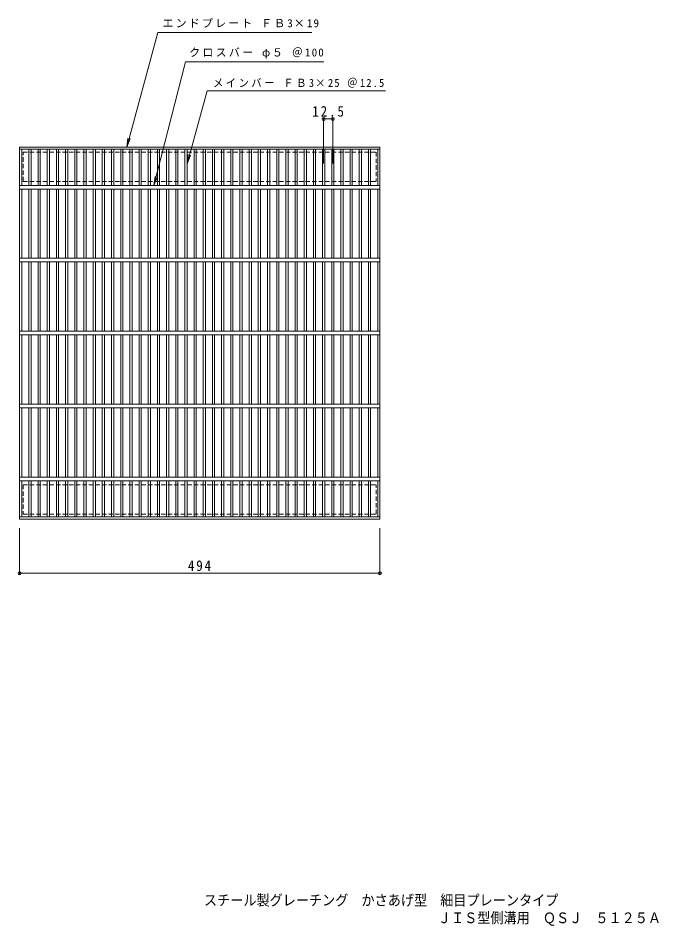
# Model space of a CAD drawing. Units: millimetres, scale not verified. Extents: x -677 to 892, y -689 to 555.
# Drawn here: x -677 to 201, y -689 to 555 of the extents above; entities that cross this region are included whole.
import ezdxf
from ezdxf.enums import TextEntityAlignment as Align

# ---------------------------------------------------------------- set-up
doc = ezdxf.new("R2010")
doc.units = ezdxf.units.MM
doc.header["$LTSCALE"] = 5
doc.header["$PDMODE"] = 32
doc.header["$PDSIZE"] = 4
doc.linetypes.add('DASHED1', pattern=[1.8, 1.2, -0.6])
for name, color, linetype, lineweight in [('1-1_1-1ﾚｲﾔ', 2, 'Continuous', 9), ('1-2_1-2ﾚｲﾔ', 3, 'Continuous', 9), ('1-4_1-4ﾚｲﾔ', 7, 'Continuous', 9), ('1-5_1-5ﾚｲﾔ', 7, 'Continuous', 9), ('F-4_F-4ﾚｲﾔ', 2, 'Continuous', 9)]:
    doc.layers.add(name, color=color, linetype=linetype, lineweight=lineweight)
doc.styles.add('ＭＳ ゴシック', font='')
doc.styles.get('ＭＳ ゴシック').set_extended_font_data('MS Gothic')

msp = doc.modelspace()

# ---------------------------------------------------------------- linework, layer by layer
at = {"layer": '1-1_1-1ﾚｲﾔ', "linetype": 'DASHED1'}
for p, q in [((-670.081, 331.581), (-186.081, 331.581)), ((-670.081, -84.419), (-186.081, -84.419))]:
    msp.add_line(p, q, dxfattribs=at)
for points in [[(-670.081, 331.581), (-670.081, 371.581), (-186.081, 371.581), (-186.081, 331.581)], [(-670.081, -84.419), (-670.081, -124.419), (-186.081, -124.419), (-186.081, -84.419)]]:
    msp.add_lwpolyline(points, dxfattribs=at)
at = {"layer": '1-2_1-2ﾚｲﾔ'}
for p, q in [((-675.081, 378.581), (-181.081, 378.581)), ((-675.081, -131.419), (-675.081, 378.581)), ((-675.081, 375.582), (-181.081, 375.582)), ((-672.08, 375.581), (-672.08, 326.083)), ((-662.321, 326.083), (-662.321, 375.581)), ((-659.321, 326.083), (-659.321, 375.581)), ((-649.741, 326.083), (-649.741, 375.581)), ((-646.741, 326.083), (-646.741, 375.581)), ((-637.161, 326.083), (-637.161, 375.581)), ((-634.161, 326.083), (-634.161, 375.581)), ((-624.58, 326.083), (-624.58, 375.581)), ((-621.581, 326.083), (-621.581, 375.581)), ((-612, 326.083), (-612, 375.581)), ((-609.001, 326.083), (-609.001, 375.581)), ((-599.421, 326.083), (-599.421, 375.581)), ((-596.421, 326.083), (-596.421, 375.581)), ((-586.84, 326.083), (-586.84, 375.581)), ((-583.84, 326.083), (-583.84, 375.581)), ((-574.26, 326.083), (-574.26, 375.581)), ((-571.26, 326.083), (-571.26, 375.581)), ((-561.681, 326.083), (-561.681, 375.581)), ((-558.681, 326.083), (-558.681, 375.581)), ((-549.101, 326.083), (-549.101, 375.581)), ((-546.101, 326.083), (-546.101, 375.581)), ((-536.521, 326.083), (-536.521, 375.581)), ((-533.521, 326.083), (-533.521, 375.581)), ((-523.941, 326.083), (-523.941, 375.581)), ((-520.94, 326.083), (-520.94, 375.581)), ((-511.361, 326.083), (-511.361, 375.581)), ((-508.36, 326.083), (-508.36, 375.581)), ((-498.781, 326.083), (-498.781, 375.581)), ((-495.78, 326.083), (-495.78, 375.581)), ((-486.2, 326.083), (-486.2, 375.581)), ((-483.2, 326.083), (-483.2, 375.581)), ((-473.62, 326.083), (-473.62, 375.581)), ((-470.62, 326.083), (-470.62, 375.581)), ((-461.04, 326.083), (-461.04, 375.581)), ((-458.04, 326.083), (-458.04, 375.581)), ((-448.461, 326.083), (-448.461, 375.581)), ((-445.46, 326.083), (-445.46, 375.581)), ((-435.88, 326.083), (-435.88, 375.581)), ((-432.881, 326.083), (-432.881, 375.581)), ((-423.3, 326.083), (-423.3, 375.581)), ((-420.3, 326.083), (-420.3, 375.581)), ((-410.721, 326.083), (-410.721, 375.581)), ((-407.721, 326.083), (-407.721, 375.581)), ((-398.141, 326.083), (-398.141, 375.581)), ((-395.14, 326.083), (-395.14, 375.581)), ((-385.56, 326.083), (-385.56, 375.581)), ((-382.56, 326.083), (-382.56, 375.581)), ((-372.98, 326.083), (-372.98, 375.581)), ((-369.98, 326.083), (-369.98, 375.581)), ((-360.4, 326.083), (-360.4, 375.581)), ((-357.4, 326.083), (-357.4, 375.581)), ((-347.82, 326.083), (-347.82, 375.581)), ((-344.82, 326.083), (-344.82, 375.581)), ((-335.24, 326.083), (-335.24, 375.581)), ((-332.24, 326.083), (-332.24, 375.581)), ((-322.66, 326.083), (-322.66, 375.581)), ((-319.66, 326.083), (-319.66, 375.581)), ((-310.081, 326.083), (-310.081, 375.581)), ((-307.08, 326.083), (-307.08, 375.581)), ((-297.501, 326.083), (-297.501, 375.581)), ((-294.5, 326.083), (-294.5, 375.581)), ((-284.92, 326.083), (-284.92, 375.581)), ((-281.92, 326.083), (-281.92, 375.581)), ((-272.34, 326.083), (-272.34, 375.581)), ((-269.34, 326.083), (-269.34, 375.581)), ((-259.76, 326.083), (-259.76, 375.581)), ((-256.76, 326.083), (-256.76, 375.581)), ((-247.18, 326.083), (-247.18, 375.581)), ((-244.18, 326.083), (-244.18, 375.581)), ((-234.6, 326.083), (-234.6, 375.581)), ((-231.601, 326.083), (-231.601, 375.581)), ((-222.02, 326.083), (-222.02, 375.581)), ((-219.02, 326.083), (-219.02, 375.581)), ((-209.44, 326.083), (-209.44, 375.581)), ((-206.441, 326.083), (-206.441, 375.581)), ((-196.86, 326.083), (-196.86, 375.581)), ((-193.86, 326.083), (-193.86, 375.581)), ((-184.081, 326.083), (-184.081, 375.581)), ((-181.081, 378.581), (-181.081, -131.419)), ((-675.081, 326.083), (-181.081, 326.083)), ((-675.081, 321.082), (-181.081, 321.082)), ((-672.08, 321.082), (-672.08, 226.082)), ((-662.321, 226.082), (-662.321, 321.082)), ((-659.321, 226.082), (-659.321, 321.082)), ((-649.741, 226.082), (-649.741, 321.082)), ((-646.741, 226.082), (-646.741, 321.082)), ((-637.161, 226.082), (-637.161, 321.082)), ((-634.161, 226.082), (-634.161, 321.082)), ((-624.58, 226.082), (-624.58, 321.082)), ((-621.581, 226.082), (-621.581, 321.082)), ((-612, 226.082), (-612, 321.082)), ((-609.001, 226.082), (-609.001, 321.082)), ((-599.421, 226.082), (-599.421, 321.082)), ((-596.421, 226.082), (-596.421, 321.082)), ((-586.84, 226.082), (-586.84, 321.082)), ((-583.84, 226.082), (-583.84, 321.082)), ((-574.26, 226.082), (-574.26, 321.082)), ((-571.26, 226.082), (-571.26, 321.082)), ((-561.681, 226.082), (-561.681, 321.082)), ((-558.681, 226.082), (-558.681, 321.082)), ((-549.101, 226.082), (-549.101, 321.082)), ((-546.101, 226.082), (-546.101, 321.082)), ((-536.521, 226.082), (-536.521, 321.082)), ((-533.521, 226.082), (-533.521, 321.082)), ((-523.941, 226.082), (-523.941, 321.082)), ((-520.94, 226.082), (-520.94, 321.082)), ((-511.361, 226.082), (-511.361, 321.082)), ((-508.36, 226.082), (-508.36, 321.082)), ((-498.781, 226.082), (-498.781, 321.082)), ((-495.78, 226.082), (-495.78, 321.082)), ((-486.2, 226.082), (-486.2, 321.082)), ((-483.2, 226.082), (-483.2, 321.082)), ((-473.62, 226.082), (-473.62, 321.082)), ((-470.62, 226.082), (-470.62, 321.082)), ((-461.04, 226.082), (-461.04, 321.082)), ((-458.04, 226.082), (-458.04, 321.082)), ((-448.461, 226.082), (-448.461, 321.082)), ((-445.46, 226.082), (-445.46, 321.082)), ((-435.88, 226.082), (-435.88, 321.082)), ((-432.881, 226.082), (-432.881, 321.082)), ((-423.3, 226.082), (-423.3, 321.082)), ((-420.3, 226.082), (-420.3, 321.082)), ((-410.721, 226.082), (-410.721, 321.082)), ((-407.721, 226.082), (-407.721, 321.082)), ((-398.141, 226.082), (-398.141, 321.082)), ((-395.14, 226.082), (-395.14, 321.082)), ((-385.56, 226.082), (-385.56, 321.082)), ((-382.56, 226.082), (-382.56, 321.082)), ((-372.98, 226.082), (-372.98, 321.082)), ((-369.98, 226.082), (-369.98, 321.082)), ((-360.4, 226.082), (-360.4, 321.082)), ((-357.4, 226.082), (-357.4, 321.082)), ((-347.82, 226.082), (-347.82, 321.082)), ((-344.82, 226.082), (-344.82, 321.082)), ((-335.24, 226.082), (-335.24, 321.082)), ((-332.24, 226.082), (-332.24, 321.082)), ((-322.66, 226.082), (-322.66, 321.082)), ((-319.66, 226.082), (-319.66, 321.082)), ((-310.081, 226.082), (-310.081, 321.082)), ((-307.08, 226.082), (-307.08, 321.082)), ((-297.501, 226.082), (-297.501, 321.082)), ((-294.5, 226.082), (-294.5, 321.082)), ((-284.92, 226.082), (-284.92, 321.082)), ((-281.92, 226.082), (-281.92, 321.082)), ((-272.34, 226.082), (-272.34, 321.082)), ((-269.34, 226.082), (-269.34, 321.082)), ((-259.76, 226.082), (-259.76, 321.082)), ((-256.76, 226.082), (-256.76, 321.082)), ((-247.18, 226.082), (-247.18, 321.082)), ((-244.18, 226.082), (-244.18, 321.082)), ((-234.6, 226.082), (-234.6, 321.082)), ((-231.601, 226.082), (-231.601, 321.082)), ((-222.02, 226.082), (-222.02, 321.082)), ((-219.02, 226.082), (-219.02, 321.082)), ((-209.44, 226.082), (-209.44, 321.082)), ((-206.441, 226.082), (-206.441, 321.082)), ((-196.86, 226.082), (-196.86, 321.082)), ((-193.86, 226.082), (-193.86, 321.082)), ((-184.081, 226.082), (-184.081, 321.082)), ((-675.081, 226.081), (-181.081, 226.081)), ((-675.081, 221.081), (-181.081, 221.081)), ((-672.08, 126.081), (-672.08, 221.081)), ((-662.321, 221.081), (-662.321, 126.081)), ((-659.321, 221.081), (-659.321, 126.081)), ((-649.741, 221.081), (-649.741, 126.081)), ((-646.741, 221.081), (-646.741, 126.081)), ((-637.161, 221.081), (-637.161, 126.081)), ((-634.161, 221.081), (-634.161, 126.081)), ((-624.58, 221.081), (-624.58, 126.081)), ((-621.581, 221.081), (-621.581, 126.081)), ((-612, 221.081), (-612, 126.081)), ((-609.001, 221.081), (-609.001, 126.081)), ((-599.421, 221.081), (-599.421, 126.081)), ((-596.421, 221.081), (-596.421, 126.081)), ((-586.84, 221.081), (-586.84, 126.081)), ((-583.84, 221.081), (-583.84, 126.081)), ((-574.26, 221.081), (-574.26, 126.081)), ((-571.26, 221.081), (-571.26, 126.081)), ((-561.681, 221.081), (-561.681, 126.081)), ((-558.681, 221.081), (-558.681, 126.081)), ((-549.101, 221.081), (-549.101, 126.081)), ((-546.101, 221.081), (-546.101, 126.081)), ((-536.521, 221.081), (-536.521, 126.081)), ((-533.521, 221.081), (-533.521, 126.081)), ((-523.941, 221.081), (-523.941, 126.081)), ((-520.94, 221.081), (-520.94, 126.081)), ((-511.361, 221.081), (-511.361, 126.081)), ((-508.36, 221.081), (-508.36, 126.081)), ((-498.781, 221.081), (-498.781, 126.081)), ((-495.78, 221.081), (-495.78, 126.081)), ((-486.2, 221.081), (-486.2, 126.081)), ((-483.2, 221.081), (-483.2, 126.081)), ((-473.62, 221.081), (-473.62, 126.081)), ((-470.62, 221.081), (-470.62, 126.081)), ((-461.04, 221.081), (-461.04, 126.081)), ((-458.04, 221.081), (-458.04, 126.081)), ((-448.461, 221.081), (-448.461, 126.081)), ((-445.46, 221.081), (-445.46, 126.081)), ((-435.88, 221.081), (-435.88, 126.081)), ((-432.881, 221.081), (-432.881, 126.081)), ((-423.3, 221.081), (-423.3, 126.081)), ((-420.3, 221.081), (-420.3, 126.081)), ((-410.721, 221.081), (-410.721, 126.081)), ((-407.721, 221.081), (-407.721, 126.081)), ((-398.141, 221.081), (-398.141, 126.081)), ((-395.14, 221.081), (-395.14, 126.081)), ((-385.56, 221.081), (-385.56, 126.081)), ((-382.56, 221.081), (-382.56, 126.081)), ((-372.98, 221.081), (-372.98, 126.081)), ((-369.98, 221.081), (-369.98, 126.081)), ((-360.4, 221.081), (-360.4, 126.081)), ((-357.4, 221.081), (-357.4, 126.081)), ((-347.82, 221.081), (-347.82, 126.081)), ((-344.82, 221.081), (-344.82, 126.081)), ((-335.24, 221.081), (-335.24, 126.081)), ((-332.24, 221.081), (-332.24, 126.081)), ((-322.66, 221.081), (-322.66, 126.081)), ((-319.66, 221.081), (-319.66, 126.081)), ((-310.081, 221.081), (-310.081, 126.081)), ((-307.08, 221.081), (-307.08, 126.081)), ((-297.501, 221.081), (-297.501, 126.081)), ((-294.5, 221.081), (-294.5, 126.081)), ((-284.92, 221.081), (-284.92, 126.081)), ((-281.92, 221.081), (-281.92, 126.081)), ((-272.34, 221.081), (-272.34, 126.081)), ((-269.34, 221.081), (-269.34, 126.081)), ((-259.76, 221.081), (-259.76, 126.081)), ((-256.76, 221.081), (-256.76, 126.081)), ((-247.18, 221.081), (-247.18, 126.081)), ((-244.18, 221.081), (-244.18, 126.081)), ((-234.6, 221.081), (-234.6, 126.081)), ((-231.601, 221.081), (-231.601, 126.081)), ((-222.02, 221.081), (-222.02, 126.081)), ((-219.02, 221.081), (-219.02, 126.081)), ((-209.44, 221.081), (-209.44, 126.081)), ((-206.441, 221.081), (-206.441, 126.081)), ((-196.86, 221.081), (-196.86, 126.081)), ((-193.86, 221.081), (-193.86, 126.081)), ((-184.081, 221.081), (-184.081, 126.081)), ((-675.081, 126.081), (-181.081, 126.081)), ((-675.081, 121.081), (-181.081, 121.081)), ((-672.08, 26.081), (-672.08, 121.081)), ((-662.321, 121.081), (-662.321, 26.081)), ((-659.321, 121.081), (-659.321, 26.081)), ((-649.741, 121.081), (-649.741, 26.081)), ((-646.741, 121.081), (-646.741, 26.081)), ((-637.161, 121.081), (-637.161, 26.081)), ((-634.161, 121.081), (-634.161, 26.081)), ((-624.58, 121.081), (-624.58, 26.081)), ((-621.581, 121.081), (-621.581, 26.081)), ((-612, 121.081), (-612, 26.081)), ((-609.001, 121.081), (-609.001, 26.081)), ((-599.421, 121.081), (-599.421, 26.081)), ((-596.421, 121.081), (-596.421, 26.081)), ((-586.84, 121.081), (-586.84, 26.081)), ((-583.84, 121.081), (-583.84, 26.081)), ((-574.26, 121.081), (-574.26, 26.081)), ((-571.26, 121.081), (-571.26, 26.081)), ((-561.681, 121.081), (-561.681, 26.081)), ((-558.681, 121.081), (-558.681, 26.081)), ((-549.101, 121.081), (-549.101, 26.081)), ((-546.101, 121.081), (-546.101, 26.081)), ((-536.521, 121.081), (-536.521, 26.081)), ((-533.521, 121.081), (-533.521, 26.081)), ((-523.941, 121.081), (-523.941, 26.081)), ((-520.94, 121.081), (-520.94, 26.081)), ((-511.361, 121.081), (-511.361, 26.081)), ((-508.36, 121.081), (-508.36, 26.081)), ((-498.781, 121.081), (-498.781, 26.081)), ((-495.78, 121.081), (-495.78, 26.081)), ((-486.2, 121.081), (-486.2, 26.081)), ((-483.2, 121.081), (-483.2, 26.081)), ((-473.62, 121.081), (-473.62, 26.081)), ((-470.62, 121.081), (-470.62, 26.081)), ((-461.04, 121.081), (-461.04, 26.081)), ((-458.04, 121.081), (-458.04, 26.081)), ((-448.461, 121.081), (-448.461, 26.081)), ((-445.46, 121.081), (-445.46, 26.081)), ((-435.88, 121.081), (-435.88, 26.081)), ((-432.881, 121.081), (-432.881, 26.081)), ((-423.3, 121.081), (-423.3, 26.081)), ((-420.3, 121.081), (-420.3, 26.081)), ((-410.721, 121.081), (-410.721, 26.081)), ((-407.721, 121.081), (-407.721, 26.081)), ((-398.141, 121.081), (-398.141, 26.081)), ((-395.14, 121.081), (-395.14, 26.081)), ((-385.56, 121.081), (-385.56, 26.081)), ((-382.56, 121.081), (-382.56, 26.081)), ((-372.98, 121.081), (-372.98, 26.081)), ((-369.98, 121.081), (-369.98, 26.081)), ((-360.4, 121.081), (-360.4, 26.081)), ((-357.4, 121.081), (-357.4, 26.081)), ((-347.82, 121.081), (-347.82, 26.081)), ((-344.82, 121.081), (-344.82, 26.081)), ((-335.24, 121.081), (-335.24, 26.081)), ((-332.24, 121.081), (-332.24, 26.081)), ((-322.66, 121.081), (-322.66, 26.081)), ((-319.66, 121.081), (-319.66, 26.081)), ((-310.081, 121.081), (-310.081, 26.081)), ((-307.08, 121.081), (-307.08, 26.081)), ((-297.501, 121.081), (-297.501, 26.081)), ((-294.5, 121.081), (-294.5, 26.081)), ((-284.92, 121.081), (-284.92, 26.081)), ((-281.92, 121.081), (-281.92, 26.081)), ((-272.34, 121.081), (-272.34, 26.081)), ((-269.34, 121.081), (-269.34, 26.081)), ((-259.76, 121.081), (-259.76, 26.081)), ((-256.76, 121.081), (-256.76, 26.081)), ((-247.18, 121.081), (-247.18, 26.081)), ((-244.18, 121.081), (-244.18, 26.081)), ((-234.6, 121.081), (-234.6, 26.081)), ((-231.601, 121.081), (-231.601, 26.081)), ((-222.02, 121.081), (-222.02, 26.081)), ((-219.02, 121.081), (-219.02, 26.081)), ((-209.44, 121.081), (-209.44, 26.081)), ((-206.441, 121.081), (-206.441, 26.081)), ((-196.86, 121.081), (-196.86, 26.081)), ((-193.86, 121.081), (-193.86, 26.081)), ((-184.081, 121.081), (-184.081, 26.081)), ((-675.081, 26.081), (-181.081, 26.081)), ((-675.081, 21.081), (-181.081, 21.081)), ((-672.08, -73.919), (-672.08, 21.081)), ((-662.321, 21.081), (-662.321, -73.919)), ((-659.321, 21.081), (-659.321, -73.919)), ((-649.741, 21.081), (-649.741, -73.919)), ((-646.741, 21.081), (-646.741, -73.919)), ((-637.161, 21.081), (-637.161, -73.919)), ((-634.161, 21.081), (-634.161, -73.919)), ((-624.58, 21.081), (-624.58, -73.919)), ((-621.581, 21.081), (-621.581, -73.919)), ((-612, 21.081), (-612, -73.919)), ((-609.001, 21.081), (-609.001, -73.919)), ((-599.421, 21.081), (-599.421, -73.919)), ((-596.421, 21.081), (-596.421, -73.919)), ((-586.84, 21.081), (-586.84, -73.919)), ((-583.84, 21.081), (-583.84, -73.919)), ((-574.26, 21.081), (-574.26, -73.919)), ((-571.26, 21.081), (-571.26, -73.919)), ((-561.681, 21.081), (-561.681, -73.919)), ((-558.681, 21.081), (-558.681, -73.919)), ((-549.101, 21.081), (-549.101, -73.919)), ((-546.101, 21.081), (-546.101, -73.919)), ((-536.521, 21.081), (-536.521, -73.919)), ((-533.521, 21.081), (-533.521, -73.919)), ((-523.941, 21.081), (-523.941, -73.919)), ((-520.94, 21.081), (-520.94, -73.919)), ((-511.361, 21.081), (-511.361, -73.919)), ((-508.36, 21.081), (-508.36, -73.919)), ((-498.781, 21.081), (-498.781, -73.919)), ((-495.78, 21.081), (-495.78, -73.919)), ((-486.2, 21.081), (-486.2, -73.919)), ((-483.2, 21.081), (-483.2, -73.919)), ((-473.62, 21.081), (-473.62, -73.919)), ((-470.62, 21.081), (-470.62, -73.919)), ((-461.04, 21.081), (-461.04, -73.919)), ((-458.04, 21.081), (-458.04, -73.919)), ((-448.461, 21.081), (-448.461, -73.919)), ((-445.46, 21.081), (-445.46, -73.919)), ((-435.88, 21.081), (-435.88, -73.919)), ((-432.881, 21.081), (-432.881, -73.919)), ((-423.3, 21.081), (-423.3, -73.919)), ((-420.3, 21.081), (-420.3, -73.919)), ((-410.721, 21.081), (-410.721, -73.919)), ((-407.721, 21.081), (-407.721, -73.919)), ((-398.141, 21.081), (-398.141, -73.919)), ((-395.14, 21.081), (-395.14, -73.919)), ((-385.56, 21.081), (-385.56, -73.919)), ((-382.56, 21.081), (-382.56, -73.919)), ((-372.98, 21.081), (-372.98, -73.919)), ((-369.98, 21.081), (-369.98, -73.919)), ((-360.4, 21.081), (-360.4, -73.919)), ((-357.4, 21.081), (-357.4, -73.919)), ((-347.82, 21.081), (-347.82, -73.919)), ((-344.82, 21.081), (-344.82, -73.919)), ((-335.24, 21.081), (-335.24, -73.919)), ((-332.24, 21.081), (-332.24, -73.919)), ((-322.66, 21.081), (-322.66, -73.919)), ((-319.66, 21.081), (-319.66, -73.919)), ((-310.081, 21.081), (-310.081, -73.919)), ((-307.08, 21.081), (-307.08, -73.919)), ((-297.501, 21.081), (-297.501, -73.919)), ((-294.5, 21.081), (-294.5, -73.919)), ((-284.92, 21.081), (-284.92, -73.919)), ((-281.92, 21.081), (-281.92, -73.919)), ((-272.34, 21.081), (-272.34, -73.919)), ((-269.34, 21.081), (-269.34, -73.919)), ((-259.76, 21.081), (-259.76, -73.919)), ((-256.76, 21.081), (-256.76, -73.919)), ((-247.18, 21.081), (-247.18, -73.919)), ((-244.18, 21.081), (-244.18, -73.919)), ((-234.6, 21.081), (-234.6, -73.919)), ((-231.601, 21.081), (-231.601, -73.919)), ((-222.02, 21.081), (-222.02, -73.919)), ((-219.02, 21.081), (-219.02, -73.919)), ((-209.44, 21.081), (-209.44, -73.919)), ((-206.441, 21.081), (-206.441, -73.919)), ((-196.86, 21.081), (-196.86, -73.919)), ((-193.86, 21.081), (-193.86, -73.919)), ((-184.081, 21.081), (-184.081, -73.919)), ((-675.081, -73.919), (-181.081, -73.919)), ((-675.081, -78.919), (-181.081, -78.919)), ((-672.08, -128.419), (-672.08, -78.919)), ((-662.321, -78.919), (-662.321, -128.419)), ((-659.321, -78.919), (-659.321, -128.419)), ((-649.741, -78.919), (-649.741, -128.419)), ((-646.741, -78.919), (-646.741, -128.419)), ((-637.161, -78.919), (-637.161, -128.419)), ((-634.161, -78.919), (-634.161, -128.419)), ((-624.58, -78.919), (-624.58, -128.419)), ((-621.581, -78.919), (-621.581, -128.419)), ((-612, -78.919), (-612, -128.419)), ((-609.001, -78.919), (-609.001, -128.419)), ((-599.421, -78.919), (-599.421, -128.419)), ((-596.421, -78.919), (-596.421, -128.419)), ((-586.84, -78.919), (-586.84, -128.419)), ((-583.84, -78.919), (-583.84, -128.419)), ((-574.26, -78.919), (-574.26, -128.419)), ((-571.26, -78.919), (-571.26, -128.419)), ((-561.681, -78.919), (-561.681, -128.419)), ((-558.681, -78.919), (-558.681, -128.419)), ((-549.101, -78.919), (-549.101, -128.419)), ((-546.101, -78.919), (-546.101, -128.419)), ((-536.521, -78.919), (-536.521, -128.419)), ((-533.521, -78.919), (-533.521, -128.419)), ((-523.941, -78.919), (-523.941, -128.419)), ((-520.94, -78.919), (-520.94, -128.419)), ((-511.361, -78.919), (-511.361, -128.419)), ((-508.36, -78.919), (-508.36, -128.419)), ((-498.781, -78.919), (-498.781, -128.419)), ((-495.78, -78.919), (-495.78, -128.419)), ((-486.2, -78.919), (-486.2, -128.419)), ((-483.2, -78.919), (-483.2, -128.419)), ((-473.62, -78.919), (-473.62, -128.419)), ((-470.62, -78.919), (-470.62, -128.419)), ((-461.04, -78.919), (-461.04, -128.419)), ((-458.04, -78.919), (-458.04, -128.419)), ((-448.461, -78.919), (-448.461, -128.419)), ((-445.46, -78.919), (-445.46, -128.419)), ((-435.88, -78.919), (-435.88, -128.419)), ((-432.881, -78.919), (-432.881, -128.419)), ((-423.3, -78.919), (-423.3, -128.419)), ((-420.3, -78.919), (-420.3, -128.419)), ((-410.721, -78.919), (-410.721, -128.419)), ((-407.721, -78.919), (-407.721, -128.419)), ((-398.141, -78.919), (-398.141, -128.419)), ((-395.14, -78.919), (-395.14, -128.419)), ((-385.56, -78.919), (-385.56, -128.419)), ((-382.56, -78.919), (-382.56, -128.419)), ((-372.98, -78.919), (-372.98, -128.419)), ((-369.98, -78.919), (-369.98, -128.419)), ((-360.4, -78.919), (-360.4, -128.419)), ((-357.4, -78.919), (-357.4, -128.419)), ((-347.82, -78.919), (-347.82, -128.419)), ((-344.82, -78.919), (-344.82, -128.419)), ((-335.24, -78.919), (-335.24, -128.419)), ((-332.24, -78.919), (-332.24, -128.419)), ((-322.66, -78.919), (-322.66, -128.419)), ((-319.66, -78.919), (-319.66, -128.419)), ((-310.081, -78.919), (-310.081, -128.419)), ((-307.08, -78.919), (-307.08, -128.419)), ((-297.501, -78.919), (-297.501, -128.419)), ((-294.5, -78.919), (-294.5, -128.419)), ((-284.92, -78.919), (-284.92, -128.419)), ((-281.92, -78.919), (-281.92, -128.419)), ((-272.34, -78.919), (-272.34, -128.419)), ((-269.34, -78.919), (-269.34, -128.419)), ((-259.76, -78.919), (-259.76, -128.419)), ((-256.76, -78.919), (-256.76, -128.419)), ((-247.18, -78.919), (-247.18, -128.419)), ((-244.18, -78.919), (-244.18, -128.419)), ((-234.6, -78.919), (-234.6, -128.419)), ((-231.601, -78.919), (-231.601, -128.419)), ((-222.02, -78.919), (-222.02, -128.419)), ((-219.02, -78.919), (-219.02, -128.419)), ((-209.44, -78.919), (-209.44, -128.419)), ((-206.441, -78.919), (-206.441, -128.419)), ((-196.86, -78.919), (-196.86, -128.419)), ((-193.86, -78.919), (-193.86, -128.419)), ((-184.081, -78.919), (-184.081, -128.419)), ((-181.081, -128.419), (-675.081, -128.419)), ((-181.081, -131.419), (-675.081, -131.419))]:
    msp.add_line(p, q, dxfattribs=at)
at = {"layer": '1-4_1-4ﾚｲﾔ'}
for p, q in [((-258.26, 356.051), (-258.26, 418.623)), ((-258.26, 417.123), (-245.68, 417.123)), ((-245.68, 356.051), (-245.68, 418.623)), ((-675.081, -143.919), (-675.081, -207.243)), ((-181.081, -143.919), (-181.081, -207.243)), ((-675.081, -205.743), (-181.081, -205.743))]:
    msp.add_line(p, q, dxfattribs=at)
for p in [(-258.26, 417.123), (-245.68, 417.123), (-675.081, -205.743), (-181.081, -205.743)]:
    msp.add_point(p, dxfattribs=at)
at = {"layer": '1-5_1-5ﾚｲﾔ'}
for p, q in [((-490.99, 326.083), (-447.682, 495.546)), ((-447.682, 495.546), (-258.116, 495.546)), ((-445.46, 355.832), (-418.162, 455.546)), ((-418.162, 455.546), (-173.416, 455.546)), ((-528.118, 378.581), (-526.486, 390.974)), ((-528.118, 378.581), (-523.334, 390.13)), ((-445.46, 355.832), (-443.829, 368.225)), ((-445.46, 355.832), (-440.677, 367.38)), ((-490.99, 326.083), (-489.359, 338.476)), ((-490.99, 326.083), (-486.207, 337.631))]:
    msp.add_line(p, q, dxfattribs=at)
msp.add_lwpolyline([(-528.118, 378.581), (-485.478, 535.546), (-274.441, 535.546)], dxfattribs=at)

# ---------------------------------------------------------------- texts
at = {"layer": '1-4_1-4ﾚｲﾔ', "color": 2, "char_height": 14.66, "attachment_point": 7, "style": 'ＭＳ ゴシック'}
for s, insert in [('\\T1.28;\\W0.9;12.5', (-273.845, 420.123)), ('\\T1.27;\\W0.9;494', (-444.331, -202.743))]:
    msp.add_mtext(s, dxfattribs=dict(at, insert=insert))
at = {"layer": '1-5_1-5ﾚｲﾔ', "char_height": 11, "attachment_point": 7, "style": 'ＭＳ ゴシック'}
for s, insert in [('\\T1.2;エンドプレート\\~ＦＢ3×19', (-479.103, 542.224)), ('\\T1.21;クロスバー\\~φ５\\~＠100', (-442.656, 499.82)), ('\\T1.23;\\W0.95;メインバー\\~ＦＢ3×25\\~＠12.5', (-410.013, 459.967))]:
    msp.add_mtext(s, dxfattribs=dict(at, insert=insert))
at = {"layer": 'F-4_F-4ﾚｲﾔ', "style": 'ＭＳ ゴシック', "width": 0.9}
for s, p in [('スチール製グレーチング\u3000かさあげ型\u3000細目プレーンタイプ', (-422.334, -665.554)), ('ＪＩＳ型側溝用\u3000ＱＳＪ\u3000５１２５Ａ', (-101.655, -689.721))]:
    msp.add_text(s, height=14.66, dxfattribs=at).set_placement(p, align=Align.BOTTOM_LEFT)

doc.saveas('drawing.dxf')
